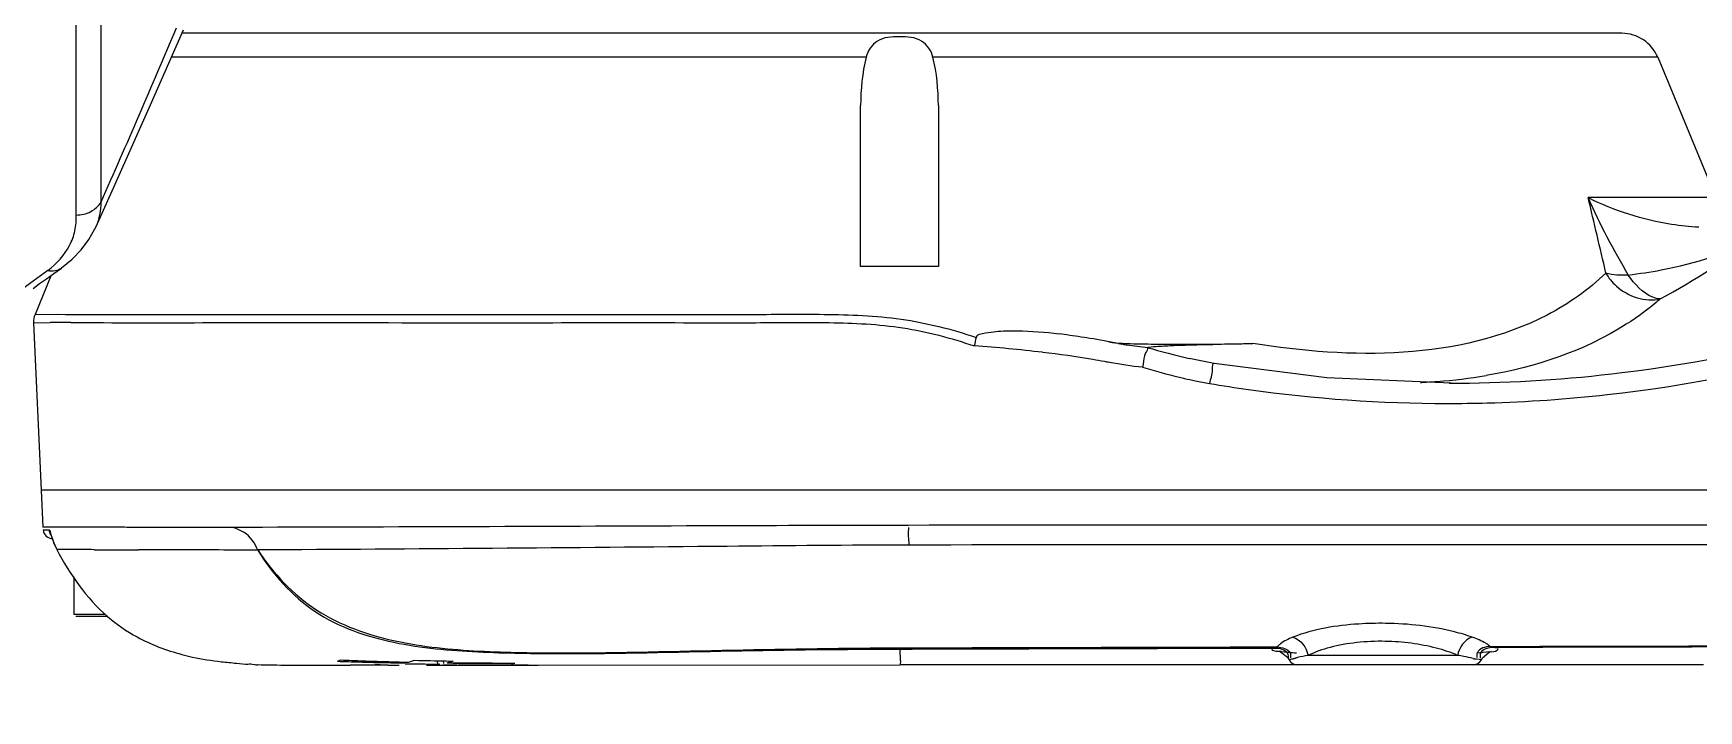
# Model space of a CAD drawing. Header units: millimetres. Extents: x 4086 to 8300, y 123 to 1549.
# Drawn here: x 7675.06 to 7696.49, y 590.53 to 599.24 of the extents above; entities that cross this region are included whole.
import ezdxf

# ---------------------------------------------------------------- set-up
doc = ezdxf.new("R2010")
doc.units = ezdxf.units.MM
doc.layers.add('外形图', color=7, linetype='Continuous')
doc.layers.add('运动范围', color=7, linetype='Continuous')

msp = doc.modelspace()

# ---------------------------------------------------------------- linework, layer by layer
at = {"layer": '外形图'}
for p, q in [((7675.6147, 596.9069), (7675.6147, 610.6643)), ((7675.9354, 597.0735), (7675.9354, 610.6087)), ((7676.5733, 598.3242), (7676.9958, 599.2884)), ((7695.5027, 599.2442), (7676.9764, 599.2442)), ((7685.7781, 598.9353), (7676.841, 598.9353)), ((7695.9647, 598.9353), (7686.6398, 598.9353)), ((7695.9647, 598.9353), (7696.7107, 597.1314)), ((7685.709, 596.2442), (7685.709, 598.3145)), ((7686.709, 598.3145), (7686.709, 596.2442)), ((7696.7107, 597.1314), (7695.0688, 597.1314)), ((7675.2334, 596.0881), (7675.3286, 596.1563)), ((7675.3286, 596.1563), (7675.4249, 596.2249)), ((7675.4249, 596.225), (7675.428, 596.2273)), ((7686.709, 596.2442), (7685.709, 596.2442)), ((7675.0604, 595.9635), (7675.1442, 596.0239)), ((7675.2936, 596.1313), (7675.0854, 595.6279)), ((7675.1442, 596.0239), (7675.2334, 596.0881)), ((7675.0667, 595.5221), (7675.2799, 595.5237)), ((7675.0667, 595.5221), (7675.1634, 593.3692)), ((7675.0854, 595.6279), (7675.378, 595.6294)), ((7688.3602, 595.3651), (7688.2635, 595.3782)), ((7690.3476, 595.2457), (7690.4753, 595.2486)), ((7690.612, 595.2519), (7690.757, 595.2558)), ((7689.9342, 595.0625), (7689.937, 595.0618)), ((7690.1485, 595.0173), (7689.937, 595.0618)), ((7690.2558, 594.998), (7690.1485, 595.0173)), ((7691.7069, 594.8123), (7690.2558, 594.998)), ((7693.3077, 594.7442), (7691.7069, 594.8123)), ((7693.2809, 594.7442), (7693.3077, 594.7442)), ((7675.1634, 593.3692), (7675.1871, 592.8921)), ((7696.9875, 593.3692), (7675.1639, 593.3692)), ((7675.4683, 592.8931), (7675.1871, 592.8921)), ((7675.1898, 592.8566), (7675.2231, 592.8568)), ((7675.2231, 592.8568), (7675.2649, 592.8573)), ((7675.552, 592.8931), (7675.4683, 592.8931)), ((7675.3513, 592.6319), (7675.3653, 592.6035)), ((7675.3663, 592.6035), (7675.3652, 592.6036)), ((7676.7102, 592.5994), (7676.4215, 592.5999)), ((7675.584, 592.2528), (7675.584, 591.7692)), ((7675.9913, 591.7692), (7675.584, 591.7692)), ((7676.0211, 591.7442), (7675.609, 591.7442)), ((7686.2201, 591.171), (7686.2195, 591.324)), ((7691.0454, 591.3396), (7691.0339, 591.3368)), ((7691.1997, 591.2192), (7691.2214, 591.1855)), ((7693.3901, 591.242), (7691.4653, 591.242)), ((7693.796, 591.2849), (7693.826, 591.2972)), ((7693.8224, 591.3512), (7693.8083, 591.3579)), ((7678.7494, 591.1163), (7679.0194, 591.1161)), ((7679.0194, 591.1161), (7679.1423, 591.116)), ((7679.1423, 591.1211), (7679.3042, 591.1204)), ((7679.1423, 591.116), (7679.1423, 591.1211)), ((7679.3042, 591.1204), (7679.4671, 591.1197)), ((7679.4671, 591.1197), (7679.6311, 591.1191)), ((7679.6311, 591.1191), (7679.6311, 591.1156)), ((7679.6311, 591.1156), (7679.6311, 591.1152)), ((7679.6311, 591.1152), (7679.7726, 591.1151)), ((7679.7715, 591.1584), (7679.8486, 591.1567)), ((7679.891, 591.129), (7679.8473, 591.1294)), ((7679.8486, 591.1567), (7679.8912, 591.1558)), ((7679.9357, 591.1287), (7679.891, 591.129)), ((7680.1017, 591.1276), (7679.9357, 591.1287)), ((7679.9424, 591.1712), (7679.9677, 591.1799)), ((7680.269, 591.1268), (7680.1017, 591.1276)), ((7680.1215, 591.118), (7680.5502, 591.1176)), ((7680.269, 591.1268), (7680.2653, 591.1724)), ((7680.2944, 591.1304), (7680.269, 591.1268)), ((7680.4803, 591.115), (7680.3307, 591.115)), ((7680.3455, 591.1393), (7680.343, 591.1709)), ((7680.3755, 591.1702), (7680.4658, 591.1687)), ((7680.6327, 591.1375), (7680.4656, 591.1384)), ((7680.4943, 591.1149), (7680.4741, 591.1147)), ((7680.5147, 591.1154), (7680.4943, 591.1149)), ((7680.6682, 591.1161), (7680.5352, 591.1161)), ((7680.5502, 591.1176), (7680.9868, 591.1177)), ((7680.9233, 591.1365), (7680.6327, 591.1375)), ((7680.8314, 591.1161), (7680.6682, 591.1161)), ((7681.1304, 591.1161), (7680.8314, 591.1161)), ((7681.2172, 591.136), (7680.9233, 591.1365)), ((7680.9671, 591.1448), (7681.2609, 591.1442)), ((7680.9868, 591.1177), (7681.4314, 591.118)), ((7681.4314, 591.1161), (7681.1304, 591.1161)), ((7681.4314, 591.118), (7681.4314, 591.1169)), ((7681.4314, 591.1169), (7681.4314, 591.1165)), ((7681.4316, 591.1152), (7681.5599, 591.1153)), ((7681.5599, 591.1153), (7686.2195, 591.1192)), ((7686.2201, 591.171), (7686.2195, 591.1192)), ((7691.1186, 591.1192), (7686.2195, 591.1192)), ((7691.2215, 591.1192), (7691.1186, 591.1192)), ((7691.2543, 591.1919), (7691.2215, 591.1854)), ((7691.3318, 591.1192), (7691.2215, 591.1192)), ((7693.5861, 591.1192), (7691.3318, 591.1192)), ((7693.6965, 591.1192), (7693.5849, 591.1192)), ((7693.6964, 591.1854), (7693.6335, 591.1942)), ((7693.826, 591.1192), (7693.6965, 591.1192)), ((7696.5539, 591.1192), (7693.826, 591.1192))]:
    msp.add_line(p, q, dxfattribs=at)
for points in [[(7675.8718, 596.7587), (7676.1181, 597.3041), (7676.5733, 598.3242)], [(7675.428, 596.2273), (7675.5618, 596.3377), (7675.681, 596.461), (7675.7793, 596.5914), (7675.857, 596.7273), (7675.8718, 596.7587)], [(7675.2864, 592.8011), (7675.2847, 592.8046), (7675.2914, 592.786), (7675.3056, 592.7444), (7675.3258, 592.6903), (7675.3513, 592.6319)], [(7686.238, 591.3395), (7686.2319, 591.332), (7686.2257, 591.3268), (7686.2195, 591.324)], [(7691.0687, 591.3515), (7691.057, 591.3445), (7691.0454, 591.3396)], [(7691.1186, 591.2928), (7691.0928, 591.2971), (7691.1111, 591.29), (7691.1997, 591.2192)], [(7693.6965, 591.1855), (7693.7114, 591.2099), (7693.796, 591.2849)], [(7693.8502, 591.3439), (7693.8363, 591.3465), (7693.8224, 591.3512)]]:
    msp.add_lwpolyline(points, dxfattribs=at)
for centre, radius, start, end in [((7543.2303, 655.9635), 145.1849, 336.069981, 337.033509), ((7695.5027, 598.7442), 0.5, 22.4674, 90), ((7621.8617, 579.4022), 75.3234, 12.854379, 13.613698), ((7691.3014, 604.5806), 9.9323, 298.20636, 306.98962), ((7711.2194, 546.4676), 61.3707, 125.880028, 126.319983), ((7675.3165, 595.5324), 0.25, 157.5326, 182.34986), ((7675.2201, 509.4127), 86.111, 89.784171, 89.960149), ((7691.3655, 594.3934), 4.2753, 167.29741, 168.81302), ((7686.4377, 581.4459), 14.0506, 80.91173, 82.1308), ((7686.0012, 578.0226), 17.24, 83.18006, 86.10791), ((7686.3606, 581.0768), 14.1647, 80.50999, 83.15644), ((7689.1383, 596.8638), 1.6074, 261.63146, 264.41617), ((7689.8551, 599.7446), 4.5648, 259.50863, 260.25365), ((7689.7038, 598.8701), 3.6774, 260.27027, 261.10863), ((7689.7093, 598.9303), 3.7377, 261.16842, 263.25582), ((7689.9831, 601.2645), 6.0879, 263.27675, 264.50871), ((7689.7938, 617.3229), 22.0783, 268.89609, 269.29541), ((7689.8563, 622.5925), 27.3483, 269.3003, 269.77315), ((7689.8792, 627.8859), 32.6418, 269.76968, 270.42015), ((7689.8695, 629.7079), 34.4638, 270.41397, 270.92951), ((7689.8791, 629.1866), 33.9425, 270.92758, 271.48205), ((7689.4564, 640.9785), 45.7413, 271.27649, 271.44778), ((7686.7469, 583.4338), 11.7763, 79.7285, 80.47304), ((7686.4213, 581.6391), 13.6003, 79.45515, 79.72696), ((7692.1377, 594.4042), 2.8534, 168.15834, 169.00086), ((7693.2816, 613.0815), 18.3373, 270.40301, 276.9602), ((7691.39, 601.4594), 6.8246, 256.63382, 257.19309), ((7691.2798, 600.9707), 6.3236, 257.18491, 258.45708), ((7691.1481, 600.3216), 5.6612, 258.44868, 260.34467), ((7693.2287, 612.5891), 18.104, 260.36502, 261.97074), ((7693.2643, 612.8778), 18.3948, 261.98639, 269.97565), ((7692.5408, 602.5906), 7.846, 272.71895, 273.25697), ((7692.5531, 602.3801), 7.6352, 273.25451, 274.33103), ((7692.6162, 601.6535), 6.9059, 274.26363, 279.49785), ((7693.2809, 613.1048), 18.3606, 270.0836, 270.4045), ((7693.2665, 612.9904), 18.5074, 269.96898, 271.56583), ((7693.2679, 612.9587), 18.4756, 271.56433, 276.35724), ((7675.3142, 592.8692), 0.125, 185.74114, 270), ((7677.2746, 525.027), 67.8622, 89.705894, 89.982468), ((7675.4246, 587.5243), 5.0794, 90.50526, 90.65677), ((7676.6653, 728.017), 135.4174, 269.653891, 269.896849), ((7676.5183, 292.9883), 299.6112, 89.774242, 89.963303), ((7677.4328, 593.3807), 2.1638, 229.21727, 241.47623), ((7691.3049, 591.1359), 0.3204, 127.46924, 131.41362), ((7692.4044, 588.5425), 2.8811, 88.915, 96.23836), ((7692.4061, 588.4606), 2.9629, 82.43592, 88.97826), ((7693.037, 588.7873), 2.48, 79.9378, 81.81426), ((7693.4789, 590.9416), 0.5315, 56.53747, 59.08646), ((7739.7869, -18782.1813), 19373.5797, 90.01505478, 90.1358542), ((7678.5265, 617.6149), 26.4978, 268.74463, 269.61977), ((7678.773, 653.3969), 62.2806, 269.611461, 269.978312), ((7678.7067, 591.8944), 0.776, 290.28633, 293.77122), ((7680.2365, 625.814), 34.6704, 267.91607, 268.38904), ((7680.2598, 617.0755), 25.9209, 267.25745, 267.88979), ((7680.4219, 632.3644), 41.2233, 268.38743, 268.79141), ((7680.4545, 622.3306), 31.1796, 267.88783, 268.42209), ((7679.1898, 570.2103), 20.9112, 89.01249, 89.25811), ((7680.5968, 640.6699), 49.5307, 268.79179, 269.13315), ((7680.6, 627.4949), 36.346, 268.41695, 268.69392), ((7679.616, 592.1664), 1.0474, 285.2325, 288.15962), ((7680.9549, 624.06), 32.8949, 268.28029, 268.9908), ((7680.1164, 592.3403), 1.2226, 282.89784, 286.60825), ((7681.1318, 664.3645), 73.2197, 269.418978, 269.643756), ((7681.2815, 688.2162), 97.0719, 269.642913, 269.814419), ((7680.9714, 592.5756), 1.4604, 279.68729, 281.43315), ((7691.3318, 591.2442), 0.125, 208.0021, 270), ((7693.5861, 591.2442), 0.125, 270, 331.99769), ((7693.6586, 591.4315), 0.239, 253.75357, 257.43924)]:
    msp.add_arc(centre, radius, start, end, dxfattribs=at)
for points, knots in [([(7686.6398, 598.9353), (7686.62, 599.0183), (7686.5018, 599.1922), (7686.2091, 599.2036), (7685.9163, 599.1924), (7685.7979, 599.0184), (7685.7781, 598.9353)], [0, 0, 0, 0, 0.2348924, 0.4998635, 0.7648907, 1, 1, 1, 1]), ([(7675.6147, 596.9069), (7675.679, 596.9069), (7675.8054, 596.9352), (7675.9041, 597.0221), (7675.9354, 597.0735)], [0, 0, 0, 0, 0.516609, 1, 1, 1, 1]), ([(7675.8718, 596.7587), (7675.8938, 596.8073), (7675.9276, 596.9107), (7675.9369, 597.0191), (7675.9354, 597.0735)], [0, 0, 0, 0, 0.4952647, 1, 1, 1, 1]), ([(7696.492, 596.749), (7696.3755, 596.7549), (7695.885, 596.8087), (7695.4042, 596.9606), (7695.0688, 597.1314)], [0, 0, 0, 0, 0.2367026, 1, 1, 1, 1]), ([(7675.2506, 596.1929), (7675.3627, 596.2809), (7675.5112, 596.4405), (7675.6085, 596.703), (7675.619, 596.8393), (7675.6147, 596.9069)], [0, 0, 0, 0, 0.5144187, 0.7552617, 1, 1, 1, 1]), ([(7695.5866, 596.1347), (7695.7286, 596.1538), (7696.3121, 596.2385), (7696.8905, 596.4223), (7697.2773, 596.6472)], [0, 0, 0, 0, 0.2425296, 1, 1, 1, 1]), ([(7675.2506, 596.1929), (7675.2812, 596.1866), (7675.3431, 596.1844), (7675.4011, 596.2081), (7675.4249, 596.225)], [0, 0, 0, 0, 0.5164715, 1, 1, 1, 1]), ([(7695.2974, 596.1597), (7695.0758, 595.9433), (7693.7555, 595.0299), (7692.0075, 595.0513), (7690.757, 595.2555)], [0, 0, 0, 0, 0.1964394, 1, 1, 1, 1]), ([(7695.2975, 596.1591), (7695.3339, 596.0976), (7695.5, 595.8873), (7695.8078, 595.7811), (7695.998, 595.8289)], [0, 0, 0, 0, 0.267026, 1, 1, 1, 1]), ([(7695.998, 595.8289), (7695.9649, 595.8289), (7695.7917, 595.8749), (7695.6668, 596.0183), (7695.5866, 596.1347)], [0, 0, 0, 0, 0.1898068, 1, 1, 1, 1]), ([(7695.9958, 595.8277), (7695.8596, 595.7078), (7695.1988, 595.214), (7694.3872, 594.9488), (7693.7558, 594.8423)], [0, 0, 0, 0, 0.2208569, 1, 1, 1, 1]), ([(7675.378, 595.6294), (7675.9029, 595.6285), (7677.3447, 595.6275), (7679.3569, 595.6281), (7681.4659, 595.6276), (7682.9818, 595.6289), (7684.2566, 595.626), (7685.2395, 595.6362), (7686.2339, 595.6038), (7686.8804, 595.4377), (7687.1948, 595.3335)], [0, 0, 0, 0, 0.1329244, 0.3650966, 0.5095695, 0.6669908, 0.7489966, 0.832328, 0.9161306, 1, 1, 1, 1]), ([(7675.5444, 595.5232), (7676.1101, 595.5213), (7677.5872, 595.5229), (7679.6178, 595.5222), (7681.6808, 595.5217), (7683.1425, 595.5236), (7684.3656, 595.5194), (7685.306, 595.5326), (7686.2561, 595.4894), (7686.872, 595.325), (7687.1714, 595.2229)], [0, 0, 0, 0, 0.145571, 0.3800882, 0.5225425, 0.6764159, 0.7562444, 0.8372308, 0.9185837, 1, 1, 1, 1]), ([(7687.1948, 595.3335), (7687.2046, 595.3769), (7687.3258, 595.3907), (7687.4874, 595.418), (7687.816, 595.421), (7688.0836, 595.4019), (7688.2635, 595.3782)], [0, 0, 0, 0, 0.1229908, 0.2463386, 0.4978673, 1, 1, 1, 1]), ([(7689.3973, 595.2038), (7689.41, 595.1823), (7689.3479, 595.1077), (7689.355, 595.0373), (7689.3451, 594.9898)], [0, 0, 0, 0, 0.3388665, 1, 1, 1, 1]), ([(7689.3964, 595.2041), (7689.4039, 595.2063), (7689.4496, 595.2125), (7689.4953, 595.2161), (7689.5334, 595.2188)], [0, 0, 0, 0, 0.1688905, 1, 1, 1, 1]), ([(7690.2558, 594.9979), (7690.2301, 595.0008), (7690.2425, 594.8562), (7690.2088, 594.8018), (7690.1986, 594.7405)], [0, 0, 0, 0, 0.2940982, 1, 1, 1, 1]), ([(7675.2649, 592.8565), (7675.266, 592.8463), (7675.2702, 592.8254), (7675.2778, 592.8054), (7675.2829, 592.7958)], [0, 0, 0, 0, 0.4839612, 1, 1, 1, 1]), ([(7675.2649, 592.8565), (7675.2793, 592.8565), (7675.2829, 592.7886), (7675.3022, 592.7578), (7675.3127, 592.7283)], [0, 0, 0, 0, 0.3147387, 1, 1, 1, 1]), ([(7676.2932, 592.8892), (7676.2193, 592.8896), (7675.9723, 592.8912), (7675.7252, 592.893), (7675.552, 592.8931)], [0, 0, 0, 0, 0.2989875, 1, 1, 1, 1]), ([(7677.2954, 592.8892), (7677.2169, 592.8892), (7676.9291, 592.889), (7676.6413, 592.888), (7676.4319, 592.8887)], [0, 0, 0, 0, 0.2725557, 1, 1, 1, 1]), ([(7686.3241, 592.9152), (7685.5013, 592.9137), (7682.6009, 592.9039), (7679.7006, 592.8934), (7677.623, 592.8883)], [0, 0, 0, 0, 0.2836783, 1, 1, 1, 1]), ([(7677.9508, 592.596), (7677.9322, 592.6391), (7677.8689, 592.7777), (7677.7238, 592.8636), (7677.6232, 592.8883)], [0, 0, 0, 0, 0.3120036, 1, 1, 1, 1]), ([(7686.3359, 592.6618), (7686.3341, 592.6746), (7686.3254, 592.7489), (7686.3246, 592.824), (7686.3278, 592.8859)], [0, 0, 0, 0, 0.1720022, 1, 1, 1, 1]), ([(7675.8473, 592.6021), (7675.7973, 592.6024), (7675.6415, 592.6032), (7675.4857, 592.6045), (7675.3798, 592.6035)], [0, 0, 0, 0, 0.3205386, 1, 1, 1, 1]), ([(7677.9508, 592.5959), (7678.1408, 592.2888), (7678.641, 591.7231), (7679.6994, 591.366), (7680.7822, 591.2753), (7682.2329, 591.2557), (7684.0445, 591.3043), (7685.4945, 591.322), (7686.2195, 591.324)], [0, 0, 0, 0, 0.1246261, 0.2494611, 0.3745657, 0.4996065, 0.7497875, 1, 1, 1, 1]), ([(7686.3367, 592.6618), (7685.5551, 592.6598), (7682.7607, 592.6328), (7679.9663, 592.6081), (7677.9534, 592.5983)], [0, 0, 0, 0, 0.2797006, 1, 1, 1, 1]), ([(7677.9534, 592.5983), (7678.1498, 592.2957), (7678.6662, 591.7494), (7679.7165, 591.3846), (7680.8001, 591.2839), (7682.2509, 591.2655), (7684.0629, 591.3159), (7685.5129, 591.3375), (7686.238, 591.3395)], [0, 0, 0, 0, 0.1244747, 0.2492672, 0.3744294, 0.4995505, 0.7497643, 1, 1, 1, 1]), ([(7692.4625, 591.6546), (7692.3477, 591.6563), (7691.9456, 591.6452), (7691.5377, 591.583), (7691.27, 591.4758)], [0, 0, 0, 0, 0.2846428, 1, 1, 1, 1]), ([(7693.5788, 591.4762), (7693.5033, 591.5033), (7693.1402, 591.6092), (7692.76, 591.6503), (7692.4625, 591.6546)], [0, 0, 0, 0, 0.2123637, 1, 1, 1, 1]), ([(7676.9746, 591.2544), (7677.0199, 591.2423), (7677.1879, 591.2021), (7677.3589, 591.1757), (7677.4837, 591.1609)], [0, 0, 0, 0, 0.271996, 1, 1, 1, 1]), ([(7691.0339, 591.3368), (7691.0217, 591.3338), (7690.9671, 591.3073), (7691.1826, 591.2843), (7691.24, 591.2792), (7691.3183, 591.2746)], [0, 0, 0, 0, 0.1045746, 0.3457827, 1, 1, 1, 1]), ([(7691.0929, 591.3762), (7691.0885, 591.3722), (7691.0801, 591.3643), (7691.0723, 591.3558), (7691.0687, 591.3515)], [0, 0, 0, 0, 0.5174063, 1, 1, 1, 1]), ([(7691.2005, 591.2677), (7691.2047, 591.2585), (7691.2102, 591.2366), (7691.2082, 591.2142), (7691.2059, 591.2024)], [0, 0, 0, 0, 0.454915, 1, 1, 1, 1]), ([(7691.2334, 591.2755), (7691.2375, 591.2666), (7691.2429, 591.2455), (7691.241, 591.2239), (7691.2386, 591.2126)], [0, 0, 0, 0, 0.4598691, 1, 1, 1, 1]), ([(7693.6354, 591.2768), (7693.6915, 591.2804), (7693.7783, 591.2993), (7693.8767, 591.2838), (7693.9324, 591.3403), (7693.8719, 591.34), (7693.8502, 591.3439)], [0, 0, 0, 0, 0.4754191, 0.7469685, 0.8137177, 1, 1, 1, 1]), ([(7693.6368, 591.2413), (7693.6367, 591.2372), (7693.6372, 591.2287), (7693.6385, 591.2202), (7693.6393, 591.2159)], [0, 0, 0, 0, 0.4816624, 1, 1, 1, 1]), ([(7693.6448, 591.2793), (7693.6422, 591.2736), (7693.6381, 591.2612), (7693.6368, 591.2481), (7693.6368, 591.2413)], [0, 0, 0, 0, 0.4802241, 1, 1, 1, 1]), ([(7693.6858, 591.2721), (7693.6826, 591.2647), (7693.6781, 591.2479), (7693.6782, 591.2305), (7693.6791, 591.2214)], [0, 0, 0, 0, 0.4667509, 1, 1, 1, 1]), ([(7693.6791, 591.2214), (7693.6794, 591.2189), (7693.6801, 591.2138), (7693.681, 591.2087), (7693.6815, 591.2061)], [0, 0, 0, 0, 0.4885168, 1, 1, 1, 1]), ([(7693.8083, 591.3579), (7693.8028, 591.3626), (7693.7909, 591.372), (7693.7785, 591.3806), (7693.7719, 591.385)], [0, 0, 0, 0, 0.481627, 1, 1, 1, 1]), ([(7677.4837, 591.1609), (7677.5488, 591.1533), (7677.656, 591.1454), (7677.8208, 591.1239), (7677.8728, 591.1386), (7677.9519, 591.1152), (7677.946, 591.1235)], [0, 0, 0, 0, 0.4236793, 0.7396127, 0.9340423, 1, 1, 1, 1]), ([(7679.6127, 591.117), (7679.6043, 591.1172), (7679.5835, 591.1177), (7679.5627, 591.1181), (7679.5502, 591.1184)], [0, 0, 0, 0, 0.3998407, 1, 1, 1, 1]), ([(7691.2641, 591.1933), (7691.2624, 591.193), (7691.2592, 591.1924), (7691.2559, 591.192), (7691.2543, 591.1919)], [0, 0, 0, 0, 0.512131, 1, 1, 1, 1]), ([(7691.2865, 591.2), (7691.2826, 591.1985), (7691.2752, 591.196), (7691.2677, 591.1941), (7691.2641, 591.1933)], [0, 0, 0, 0, 0.5260436, 1, 1, 1, 1]), ([(7691.3025, 591.2057), (7691.2997, 591.2048), (7691.2944, 591.2029), (7691.289, 591.201), (7691.2865, 591.2)], [0, 0, 0, 0, 0.515643, 1, 1, 1, 1]), ([(7691.3296, 591.2139), (7691.3249, 591.2126), (7691.3158, 591.21), (7691.3068, 591.2071), (7691.3025, 591.2057)], [0, 0, 0, 0, 0.5192569, 1, 1, 1, 1]), ([(7693.6335, 591.1942), (7693.6291, 591.1945), (7693.6201, 591.1955), (7693.6112, 591.1972), (7693.6066, 591.1982)], [0, 0, 0, 0, 0.4825966, 1, 1, 1, 1])]:
    msp.add_open_spline(points, degree=3, knots=knots, dxfattribs=at)
for points in [[(7685.7781, 598.9353), (7685.73, 598.7327), (7685.709, 598.5227), (7685.709, 598.3145)], [(7686.709, 598.3145), (7686.709, 598.5227), (7686.6879, 598.7327), (7686.6398, 598.9353)], [(7695.0688, 597.1314), (7695.2181, 596.7881), (7695.3955, 596.4566), (7695.5866, 596.1347)], [(7695.5037, 594.8793), (7697.5166, 595.1253), (7699.5226, 595.7175), (7701.3249, 596.6472)], [(7695.3136, 594.5966), (7697.4279, 594.8323), (7699.5398, 595.4464), (7701.4277, 596.427)], [(7695.5866, 596.1347), (7695.4901, 596.1289), (7695.39, 596.1307), (7695.2975, 596.1591)], [(7689.0239, 595.2561), (7688.9018, 595.2786), (7688.7796, 595.3005), (7688.657, 595.3202)], [(7688.9819, 595.2641), (7689.1102, 595.2516), (7689.2395, 595.2511), (7689.3684, 595.2486)], [(7689.3964, 595.2041), (7689.5743, 595.1519), (7689.7536, 595.1039), (7689.9342, 595.0625)], [(7689.5334, 595.2188), (7689.6019, 595.2235), (7689.6704, 595.2263), (7689.739, 595.229)], [(7689.739, 595.229), (7689.8698, 595.234), (7690.0007, 595.2374), (7690.1316, 595.2406)], [(7690.1316, 595.2406), (7690.2036, 595.2424), (7690.2756, 595.244), (7690.3476, 595.2457)], [(7689.3368, 594.9486), (7689.1938, 594.9623), (7689.0514, 594.9835), (7688.9102, 595.0098)], [(7689.3368, 594.9486), (7689.494, 594.9012), (7689.6525, 594.8577), (7689.8123, 594.8197)], [(7675.3127, 592.7283), (7675.328, 592.6856), (7675.3457, 592.6437), (7675.3664, 592.6034)], [(7676.4319, 592.8887), (7676.3856, 592.8888), (7676.3394, 592.889), (7676.2932, 592.8892)], [(7703.4447, 592.917), (7697.7378, 592.9167), (7692.031, 592.9165), (7686.3241, 592.9152)], [(7675.3664, 592.6034), (7675.5332, 592.2841), (7675.7466, 591.9776), (7676.0195, 591.7423)], [(7677.9508, 592.5959), (7677.8668, 592.5964), (7677.7828, 592.5968), (7677.6988, 592.5971)], [(7703.4447, 592.6662), (7697.742, 592.6659), (7692.0394, 592.6653), (7686.3367, 592.6618)], [(7676.3996, 591.4796), (7676.5805, 591.3814), (7676.7757, 591.3073), (7676.9746, 591.2544)], [(7691.27, 591.4758), (7691.2138, 591.4534), (7691.1579, 591.4271), (7691.11, 591.3902)], [(7691.27, 591.4758), (7691.3689, 591.4529), (7691.4489, 591.3422), (7691.4653, 591.242)], [(7693.5788, 591.4762), (7693.4814, 591.4526), (7693.4074, 591.3408), (7693.3901, 591.242)], [(7693.7519, 591.3975), (7693.6976, 591.4301), (7693.6385, 591.4548), (7693.5788, 591.4762)], [(7686.2195, 591.324), (7687.8243, 591.3284), (7689.4291, 591.3327), (7691.0339, 591.3368)], [(7686.238, 591.3392), (7687.8482, 591.3436), (7689.4584, 591.3478), (7691.0686, 591.3518)], [(7691.0339, 591.3368), (7691.094, 591.3361), (7691.1752, 591.3222), (7691.2005, 591.2677)], [(7691.0687, 591.3515), (7691.129, 591.347), (7691.2079, 591.3303), (7691.2334, 591.2755)], [(7691.4653, 591.242), (7691.4197, 591.2346), (7691.3741, 591.2261), (7691.3296, 591.2139)], [(7691.7493, 591.3443), (7691.652, 591.3187), (7691.5557, 591.2861), (7691.4653, 591.242)], [(7692.0913, 591.4065), (7691.9762, 591.3938), (7691.8614, 591.3737), (7691.7493, 591.3443)], [(7693.1154, 591.3355), (7693.0106, 591.363), (7692.9036, 591.3834), (7692.7961, 591.3977)], [(7693.3901, 591.242), (7693.3015, 591.2807), (7693.209, 591.3109), (7693.1154, 591.3355)], [(7693.5918, 591.202), (7693.5519, 591.2136), (7693.5111, 591.2218), (7693.4703, 591.2291)], [(7693.8083, 591.3579), (7693.748, 591.353), (7693.6699, 591.3343), (7693.6448, 591.2793)], [(7693.8502, 591.3439), (7693.7904, 591.3428), (7693.7096, 591.3269), (7693.6858, 591.2721)], [(7693.8083, 591.3579), (7707.4377, 591.3887), (7721.0671, 591.3867), (7734.6965, 591.4073)]]:
    msp.add_open_spline(points, degree=3, dxfattribs=at)
at = {"layer": '运动范围'}
msp.add_arc((7783.7746, 606.8692), 180.575, 10, 349.993572, dxfattribs=at)

doc.saveas('drawing.dxf')
